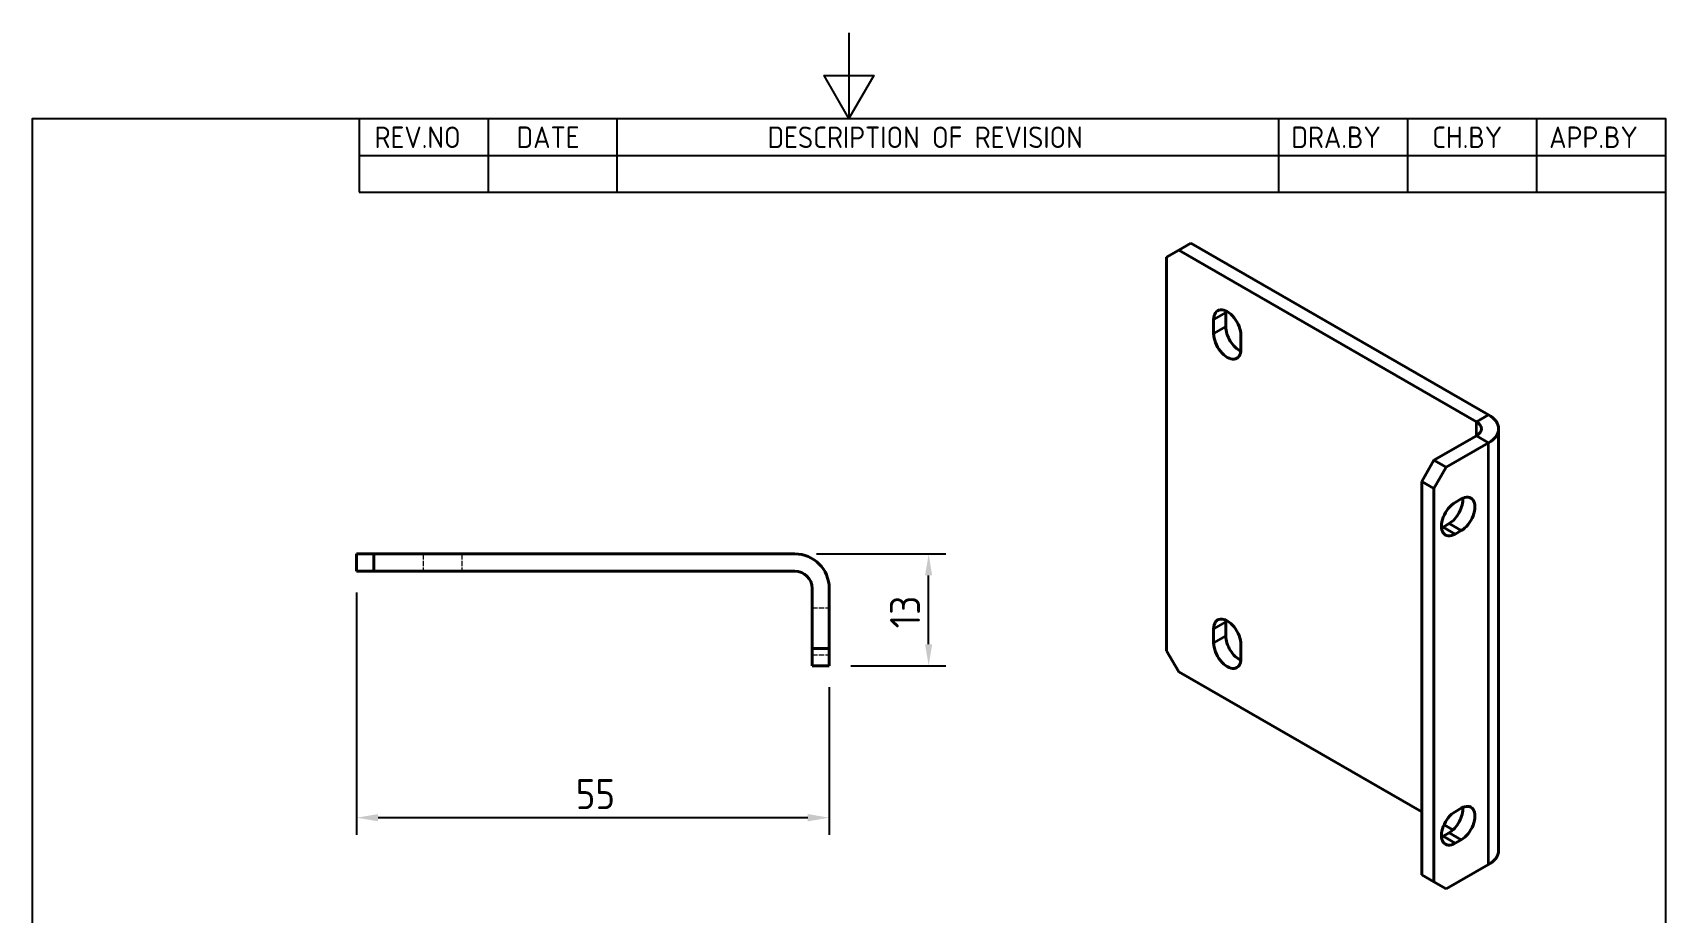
# Model space of a CAD drawing. Header units: millimetres. Extents: x 0 to 210, y 0 to 297.
# Drawn here: x 10 to 200, y 194.6 to 297 of the extents above; entities that cross this region are included whole.
import ezdxf

# ---------------------------------------------------------------- set-up
doc = ezdxf.new("R2010")
doc.units = ezdxf.units.MM
doc.linetypes.add('DASHED', pattern=[0.2067, 0.1654, -0.0413])
doc.layers.get('0').update_dxf_attribs({"color": 3, "lineweight": 25})
for name, color, linetype, lineweight in [('가려진 것(ISO)', 2, 'DASHED', 18), ('가시적인 것(ISO)', 3, 'Continuous', 40), ('가시적인 좁은 것(ISO)', 3, 'Continuous', 35), ('경계(ISO)', 7, 'Continuous', 25), ('기호(ISO)', 5, 'Continuous', 25), ('치수(ISO)', 2, 'Continuous', 25)]:
    doc.layers.add(name, color=color, linetype=linetype, lineweight=lineweight)
doc.styles.add('ISO Proportiona M2B', font='isocp.shx')
doc.styles.add('치수 텍스트_PSTEK_POSCO', font='isocp.shx')
doc.dimstyles.new('치수_PSTEK_POSCO', dxfattribs={"dimtxt": 3.5, "dimasz": 2.5, "dimexe": 2, "dimexo": 2.5, "dimgap": 1, "dimtad": 1, "dimrnd": 1e-08, "dimdsep": 46, "dimtxsty": '치수 텍스트_PSTEK_POSCO', "dimcen": 0.09, "dimdle": 10, "dimclrd": 7, "dimclre": 7, "dimclrt": 2, "dimadec": 1, "dimazin": 2, "dimtfac": 1, "dimtmove": 0, "dimatfit": 3, "dimfxl": 0, "dimtolj": 1, "dimlwd": -1, "dimlwe": -1, "dimarcsym": 0})

# ---------------------------------------------------------------- blocks, each defined once
blk = doc.blocks.new('경계 Default Border')
at = {"layer": '경계(ISO)', "flags": 128}
for points in [[(105, 297), (105, 287), (102.11, 292), (107.89, 292), (105, 287)], [(10, 10), (10, 287), (200, 287), (200, 10), (10, 10)]]:
    blk.add_lwpolyline(points, dxfattribs=at)
blk = doc.blocks.new('리비전 내역')
at = {"layer": '기호(ISO)'}
for p, q in [((48, 287), (200, 287)), ((48, 287), (48, 282.72)), ((63, 287), (63, 282.72)), ((78, 287), (78, 282.72)), ((155, 287), (155, 282.72)), ((170, 287), (170, 282.72)), ((185, 287), (185, 282.72)), ((200, 287), (200, 282.72)), ((48, 282.72), (200, 282.72)), ((48, 282.72), (48, 278.44)), ((63, 282.72), (63, 278.44)), ((78, 282.72), (78, 278.44)), ((155, 282.72), (155, 278.44)), ((170, 282.72), (170, 278.44)), ((185, 282.72), (185, 278.44)), ((200, 282.72), (200, 278.44)), ((48, 278.44), (200, 278.44))]:
    blk.add_line(p, q, dxfattribs=at)
at = {"layer": '기호(ISO)', "color": 2, "char_height": 2.5, "attachment_point": 7, "style": 'ISO Proportiona M2B'}
for s, insert in [('REV.NO', (49.79, 283.58)), ('DATE', (66.31, 283.58)), ('DESCRIPTION OF REVISION', (95.51, 283.58)), ('DRA.BY', (156.48, 283.58)), ('CH.BY', (172.86, 283.58)), ('APP.BY', (186.48, 283.58))]:
    blk.add_mtext(s, dxfattribs=dict(at, insert=insert))
blk = doc.blocks.new('*D39')
at = {"layer": 'Defpoints', "color": 0, "transparency": 16777216}
for p in [(98.7, 236.36), (114.27, 236.36), (102.7, 223.36)]:
    blk.add_point(p, dxfattribs=at)
at = {"layer": '치수(ISO)', "color": 7, "transparency": 16777216}
for p, q in [((101.2, 236.36), (116.27, 236.36)), ((114.27, 225.86), (114.27, 233.86)), ((105.2, 223.36), (116.27, 223.36))]:
    blk.add_line(p, q, dxfattribs=at)
for points in [[(113.85, 233.86), (114.68, 233.86), (114.27, 236.36)], [(113.85, 225.86), (114.68, 225.86), (114.27, 223.36)]]:
    blk.add_solid(points, dxfattribs=at)
at = {"layer": '치수(ISO)', "color": 2, "transparency": 16777216, "insert": (111.52, 227.71), "char_height": 3.5, "attachment_point": 4, "rotation": 90, "style": '치수 텍스트_PSTEK_POSCO'}
blk.add_mtext('\\A1;13', dxfattribs=at)
blk = doc.blocks.new('*D40')
at = {"layer": 'Defpoints', "color": 0, "transparency": 16777216}
for p in [(47.7, 234.36), (102.7, 223.36), (47.7, 205.68)]:
    blk.add_point(p, dxfattribs=at)
at = {"layer": '치수(ISO)', "color": 7, "transparency": 16777216}
for p, q in [((47.7, 231.86), (47.7, 203.68)), ((102.7, 220.86), (102.7, 203.68)), ((100.2, 205.68), (50.2, 205.68))]:
    blk.add_line(p, q, dxfattribs=at)
for points in [[(50.2, 206.1), (50.2, 205.26), (47.7, 205.68)], [(100.2, 206.1), (100.2, 205.26), (102.7, 205.68)]]:
    blk.add_solid(points, dxfattribs=at)
at = {"layer": '치수(ISO)', "color": 2, "transparency": 16777216, "insert": (73.2, 208.43), "char_height": 3.5, "attachment_point": 4, "style": '치수 텍스트_PSTEK_POSCO'}
blk.add_mtext('\\A1;55', dxfattribs=at)

msp = doc.modelspace()

# ---------------------------------------------------------------- linework, layer by layer
at = {"layer": '가려진 것(ISO)', "ltscale": 3.809293}
for p, q in [((55.447, 236.361), (55.447, 234.361)), ((59.947, 236.361), (59.947, 234.361)), ((100.697, 230.111), (102.697, 230.111)), ((100.697, 224.611), (102.697, 224.611))]:
    msp.add_line(p, q, dxfattribs=at)
at = {"layer": '가시적인 것(ISO)'}
for p, q in [((143.368, 271.687), (144.782, 272.502)), ((144.782, 272.502), (179.43, 252.549)), ((141.953, 270.867), (143.368, 271.687)), ((141.953, 225.084), (141.953, 270.867)), ((143.368, 271.687), (178.016, 251.735)), ((148.848, 264.438), (148.848, 262.802)), ((147.433, 261.988), (147.433, 263.623)), ((150.615, 261.791), (150.615, 260.156)), ((180.602, 250.92), (180.602, 201.868)), ((173.066, 247.256), (178.016, 250.106)), ((174.48, 246.441), (179.43, 249.292)), ((173.066, 247.256), (171.652, 244.806)), ((174.48, 246.441), (173.066, 247.256)), ((173.066, 243.992), (174.48, 246.441)), ((171.652, 244.806), (173.066, 243.992)), ((171.652, 199.023), (171.652, 244.806)), ((173.066, 198.209), (173.066, 243.992)), ((175.541, 242.351), (176.248, 242.758)), ((174.127, 239.487), (174.834, 239.894)), ((176.248, 239.079), (175.541, 238.672)), ((49.697, 236.361), (47.697, 236.361)), ((47.697, 236.361), (47.697, 234.361)), ((49.697, 234.361), (49.697, 236.361)), ((49.697, 236.361), (98.697, 236.361)), ((47.697, 234.361), (49.697, 234.361)), ((49.697, 234.361), (98.697, 234.361)), ((100.697, 225.361), (100.697, 232.361)), ((102.697, 225.361), (102.697, 232.361)), ((148.848, 228.465), (148.848, 226.83)), ((147.433, 226.016), (147.433, 227.651)), ((102.697, 225.361), (100.697, 225.361)), ((100.697, 225.361), (100.697, 223.361)), ((102.697, 223.361), (102.697, 225.361)), ((143.368, 222.635), (141.953, 225.084)), ((150.615, 225.819), (150.615, 224.184)), ((100.697, 223.361), (102.697, 223.361)), ((171.652, 206.347), (143.368, 222.635)), ((175.541, 206.379), (176.248, 206.786)), ((174.127, 203.514), (174.834, 203.922)), ((175.283, 204.255), (174.242, 204.855)), ((176.248, 203.107), (175.541, 202.7)), ((179.43, 200.239), (174.48, 197.388)), ((173.066, 198.209), (171.652, 199.023)), ((171.652, 199.023), (173.066, 198.203)), ((174.48, 197.388), (173.066, 198.209)), ((173.066, 198.203), (174.48, 197.388))]:
    msp.add_line(p, q, dxfattribs=at)
for radius in [4, 2]:
    msp.add_arc((98.697, 232.361), radius, 0, 90, dxfattribs=at)
for centre, major_axis, ratio, start_param, end_param in [((149.024, 262.707), (-1.123, 1.95), 0.5780931, 3.9289245, 7.0705172), ((150.439, 263.521), (1.123, -1.95), 0.5780931, 3.8197093, 3.9289245), ((150.439, 261.886), (1.123, -1.95), 0.5780931, 3.9289245, 5.6050687), ((149.024, 261.072), (1.123, -1.95), 0.5780931, 3.9289245, 7.0705172), ((176.602, 250.92), (2, 0), 0.5758617, 5.4977871, 7.0685835), ((176.602, 250.92), (4, 0), 0.5758617, 5.4977871, 7.0685835), ((176.248, 240.919), (1.123, 1.95), 0.5780931, 3.9250571, 7.0666498), ((175.541, 240.512), (-1.123, -1.95), 0.5780931, 3.9250571, 7.0666498), ((174.834, 241.733), (1.123, 1.95), 0.5780931, 3.9250571, 5.6050687), ((174.127, 241.326), (1.123, 1.95), 0.5780931, 3.8197093, 3.9250571), ((149.024, 226.735), (-1.123, 1.95), 0.5780931, 3.9289245, 7.0705172), ((150.439, 227.549), (1.123, -1.95), 0.5780931, 3.8197093, 3.9289245), ((150.439, 225.914), (1.123, -1.95), 0.5780931, 3.9289245, 5.6050687), ((149.024, 225.1), (1.123, -1.95), 0.5780931, 3.9289245, 7.0705172), ((176.248, 204.947), (1.123, 1.95), 0.5780931, 3.9250571, 7.0666498), ((175.541, 204.54), (-1.123, -1.95), 0.5780931, 3.9250571, 7.0666498), ((174.834, 205.761), (1.123, 1.95), 0.5780931, 3.9250571, 5.6050687), ((174.127, 205.354), (1.123, 1.95), 0.5780931, 3.8197093, 3.9250571), ((176.602, 201.868), (4, 0), 0.5758617, 5.4977871, 6.2831853)]:
    msp.add_ellipse(centre, major_axis=major_axis, ratio=ratio, start_param=start_param, end_param=end_param, dxfattribs=at)
at = {"layer": '가시적인 좁은 것(ISO)'}
for p, q in [((148.848, 264.438), (147.433, 263.623)), ((148.848, 262.802), (147.433, 261.988)), ((178.016, 251.735), (179.43, 252.549)), ((178.016, 250.106), (178.016, 251.735)), ((179.43, 249.292), (178.016, 250.106)), ((179.43, 200.239), (179.43, 249.292)), ((174.127, 239.487), (175.541, 238.672)), ((174.834, 239.894), (176.248, 239.079)), ((148.848, 228.465), (147.433, 227.651)), ((148.848, 226.83), (147.433, 226.016)), ((174.127, 203.514), (175.541, 202.7)), ((174.834, 203.922), (176.248, 203.107))]:
    msp.add_line(p, q, dxfattribs=at)

# ---------------------------------------------------------------- block references
msp.add_blockref('경계 Default Border', (0, 0))
at = {"layer": '기호(ISO)'}
msp.add_blockref('리비전 내역', (0, 0), dxfattribs=at)

# ---------------------------------------------------------------- dimensions: what is measured, and where the dimension line sits
at = {"layer": '치수(ISO)', "color": 7}
dim = msp.add_linear_dim(base=(114.268, 236.361), p1=(102.697, 223.361), p2=(98.697, 236.361), angle=270, dimstyle='치수_PSTEK_POSCO', override={"dimdec": 2, "dimtp": 0, "dimtm": 0, "dimtdec": 2, "dimtofl": 0, "dimatfit": 1}, dxfattribs=at)
dim.commit()
dim.dimension.update_dxf_attribs({"geometry": '*D39', "text_midpoint": (114.268, 229.361), "dimtype": 160})
dim = msp.add_linear_dim(base=(47.697, 205.68), p1=(102.697, 223.361), p2=(47.697, 234.361), dimstyle='치수_PSTEK_POSCO', override={"dimdec": 2, "dimtp": 0, "dimtm": 0, "dimtdec": 2, "dimtofl": 0, "dimatfit": 1}, dxfattribs=at)
dim.commit()
dim.dimension.update_dxf_attribs({"geometry": '*D40', "text_midpoint": (75.197, 205.68), "dimtype": 160})

doc.saveas('drawing.dxf')
